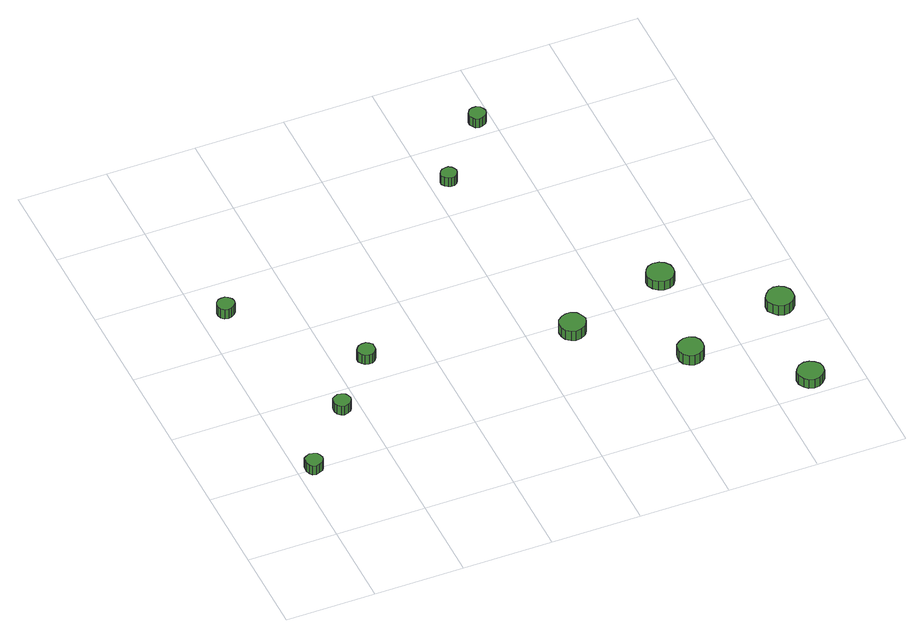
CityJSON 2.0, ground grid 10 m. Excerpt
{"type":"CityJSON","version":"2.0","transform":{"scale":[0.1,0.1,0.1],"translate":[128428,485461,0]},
"CityObjects":{
"tree1":{"type":"SolitaryVegetationObject","attributes":{"function":"something"},"geometry":[{"type":"MultiSurface","lod":"1","boundaries":[[[0,1,2,3,4,5,6,7,8,9,10,11,12,13,14]],[[15,16,17,18,19,20,21,22,23,24,25,26,27,28,29]],[[0,29,28,1]],[[1,28,27,2]],[[2,27,26,3]],[[3,26,25,4]],[[4,25,24,5]],[[5,24,23,6]],[[6,23,22,7]],[[7,22,21,8]],[[8,21,20,9]],[[9,20,19,10]],[[10,19,18,11]],[[11,18,17,12]],[[12,17,16,13]],[[13,16,15,14]],[[14,15,29,0]]]}]},
"tree2":{"type":"SolitaryVegetationObject","attributes":{"function":"something"},"geometry":[{"type":"MultiSurface","lod":"1","boundaries":[[[30,31,32,33,34,35,36,37,38,39,40,41,42,43,44]],[[45,46,47,48,49,50,51,52,53,54,55,56,57,58,59]],[[30,59,58,31]],[[31,58,57,32]],[[32,57,56,33]],[[33,56,55,34]],[[34,55,54,35]],[[35,54,53,36]],[[36,53,52,37]],[[37,52,51,38]],[[38,51,50,39]],[[39,50,49,40]],[[40,49,48,41]],[[41,48,47,42]],[[42,47,46,43]],[[43,46,45,44]],[[44,45,59,30]]]}]},
"tree3":{"type":"SolitaryVegetationObject","attributes":{"function":"something"},"geometry":[{"type":"MultiSurface","lod":"1","boundaries":[[[60,61,62,63,64,65,66,67,68,69,70,71,72,73,74]],[[75,76,77,78,79,80,81,82,83,84,85,86,87,88,89]],[[60,89,88,61]],[[61,88,87,62]],[[62,87,86,63]],[[63,86,85,64]],[[64,85,84,65]],[[65,84,83,66]],[[66,83,82,67]],[[67,82,81,68]],[[68,81,80,69]],[[69,80,79,70]],[[70,79,78,71]],[[71,78,77,72]],[[72,77,76,73]],[[73,76,75,74]],[[74,75,89,60]]]}]},
"tree4":{"type":"SolitaryVegetationObject","attributes":{"function":"something"},"geometry":[{"type":"MultiSurface","lod":"1","boundaries":[[[90,91,92,93,94,95,96,97,98,99,100,101,102,103,104]],[[105,106,107,108,109,110,111,112,113,114,115,116,117,118,119]],[[90,119,118,91]],[[91,118,117,92]],[[92,117,116,93]],[[93,116,115,94]],[[94,115,114,95]],[[95,114,113,96]],[[96,113,112,97]],[[97,112,111,98]],[[98,111,110,99]],[[99,110,109,100]],[[100,109,108,101]],[[101,108,107,102]],[[102,107,106,103]],[[103,106,105,104]],[[104,105,119,90]]]}]},
"tree5":{"type":"SolitaryVegetationObject","attributes":{"function":"something"},"geometry":[{"type":"MultiSurface","lod":"1","boundaries":[[[120,121,122,123,124,125,126,127,128,129,130,131,132,133,134]],[[135,136,137,138,139,140,141,142,143,144,145,146,147,148,149]],[[120,149,148,121]],[[121,148,147,122]],[[122,147,146,123]],[[123,146,145,124]],[[124,145,144,125]],[[125,144,143,126]],[[126,143,142,127]],[[127,142,141,128]],[[128,141,140,129]],[[129,140,139,130]],[[130,139,138,131]],[[131,138,137,132]],[[132,137,136,133]],[[133,136,135,134]],[[134,135,149,120]]]}]},
"tree6":{"type":"SolitaryVegetationObject","attributes":{"function":"something"},"geometry":[{"type":"MultiSurface","lod":"1","boundaries":[[[150,151,152,153,154,155,156,157,158,159,160,161,162,163,164]],[[165,166,167,168,169,170,171,172,173,174,175,176,177,178,179]],[[150,179,178,151]],[[151,178,177,152]],[[152,177,176,153]],[[153,176,175,154]],[[154,175,174,155]],[[155,174,173,156]],[[156,173,172,157]],[[157,172,171,158]],[[158,171,170,159]],[[159,170,169,160]],[[160,169,168,161]],[[161,168,167,162]],[[162,167,166,163]],[[163,166,165,164]],[[164,165,179,150]]]}]},
"tree7":{"type":"SolitaryVegetationObject","attributes":{"function":"something"},"geometry":[{"type":"MultiSurface","lod":"1","boundaries":[[[180,181,182,183,184,185,186,187,188,189,190,191,192,193,194]],[[195,196,197,198,199,200,201,202,203,204,205,206,207,208,209]],[[180,209,208,181]],[[181,208,207,182]],[[182,207,206,183]],[[183,206,205,184]],[[184,205,204,185]],[[185,204,203,186]],[[186,203,202,187]],[[187,202,201,188]],[[188,201,200,189]],[[189,200,199,190]],[[190,199,198,191]],[[191,198,197,192]],[[192,197,196,193]],[[193,196,195,194]],[[194,195,209,180]]]}]},
"tree8":{"type":"SolitaryVegetationObject","attributes":{"function":"something"},"geometry":[{"type":"MultiSurface","lod":"1","boundaries":[[[210,211,212,213,214,215,216,217,218,219,220,221,222,223,224]],[[225,226,227,228,229,230,231,232,233,234,235,236,237,238,239]],[[210,239,238,211]],[[211,238,237,212]],[[212,237,236,213]],[[213,236,235,214]],[[214,235,234,215]],[[215,234,233,216]],[[216,233,232,217]],[[217,232,231,218]],[[218,231,230,219]],[[219,230,229,220]],[[220,229,228,221]],[[221,228,227,222]],[[222,227,226,223]],[[223,226,225,224]],[[224,225,239,210]]]}]},
"tree9":{"type":"SolitaryVegetationObject","attributes":{"function":"something"},"geometry":[{"type":"MultiSurface","lod":"1","boundaries":[[[240,241,242,243,244,245,246,247,248,249,250,251,252,253,254]],[[255,256,257,258,259,260,261,262,263,264,265,266,267,268,269]],[[240,269,268,241]],[[241,268,267,242]],[[242,267,266,243]],[[243,266,265,244]],[[244,265,264,245]],[[245,264,263,246]],[[246,263,262,247]],[[247,262,261,248]],[[248,261,260,249]],[[249,260,259,250]],[[250,259,258,251]],[[251,258,257,252]],[[252,257,256,253]],[[253,256,255,254]],[[254,255,269,240]]]}]},
"tree10":{"type":"SolitaryVegetationObject","attributes":{"function":"something"},"geometry":[{"type":"MultiSurface","lod":"1","boundaries":[[[270,271,272,273,274,275,276,277,278,279,280,281,282,283,284]],[[285,286,287,288,289,290,291,292,293,294,295,296,297,298,299]],[[270,299,298,271]],[[271,298,297,272]],[[272,297,296,273]],[[273,296,295,274]],[[274,295,294,275]],[[275,294,293,276]],[[276,293,292,277]],[[277,292,291,278]],[[278,291,290,279]],[[279,290,289,280]],[[280,289,288,281]],[[281,288,287,282]],[[282,287,286,283]],[[283,286,285,284]],[[284,285,299,270]]]}]},
"tree11":{"type":"SolitaryVegetationObject","attributes":{"function":"something"},"geometry":[{"type":"MultiSurface","lod":"1","boundaries":[[[300,301,302,303,304,305,306,307,308,309,310,311,312,313,314]],[[315,316,317,318,319,320,321,322,323,324,325,326,327,328,329]],[[300,329,328,301]],[[301,328,327,302]],[[302,327,326,303]],[[303,326,325,304]],[[304,325,324,305]],[[305,324,323,306]],[[306,323,322,307]],[[307,322,321,308]],[[308,321,320,309]],[[309,320,319,310]],[[310,319,318,311]],[[311,318,317,312]],[[312,317,316,313]],[[313,316,315,314]],[[314,315,329,300]]]}]}
},
"vertices":[
[28,101,18],[27,105,18],[25,108,18],[21,110,18],[17,111,18],[13,109,18],[10,107,18],[9,103,18],[9,99,18],[10,95,18],[13,92,18],[17,91,18],[21,92,18],[25,94,18],[27,97,18],[27,97,6],[25,94,6],[21,92,6],[17,91,6],[13,92,6],[10,95,6],[9,99,6],[9,103,6],[10,107,6],[13,109,6],[17,111,6],[21,110,6],[25,108,6],[27,105,6],[28,101,6],
[91,173,18],[90,177,18],[88,180,18],[84,182,18],[80,183,18],[76,181,18],[73,179,18],[72,175,18],[72,171,18],[73,167,18],[76,164,18],[80,163,18],[84,164,18],[88,166,18],[90,169,18],[90,169,6],[88,166,6],[84,164,6],[80,163,6],[76,164,6],[73,167,6],[72,171,6],[72,175,6],[73,179,6],[76,181,6],[80,183,6],[84,182,6],[88,180,6],[90,177,6],[91,173,6],
[39,357,18],[38,361,18],[35,364,18],[32,366,18],[28,366,18],[24,365,18],[21,362,18],[20,359,18],[20,355,18],[21,351,18],[24,348,18],[28,347,18],[32,348,18],[35,350,18],[38,353,18],[38,353,5],[35,350,5],[32,348,5],[28,347,5],[24,348,5],[21,351,5],[20,355,5],[20,359,5],[21,362,5],[24,365,5],[28,366,5],[32,366,5],[35,364,5],[38,361,5],[39,357,5],
[144,234,19],[144,238,19],[141,241,19],[138,243,19],[134,243,19],[130,242,19],[127,239,19],[125,236,19],[125,232,19],[127,228,19],[130,225,19],[134,224,19],[138,224,19],[141,226,19],[144,230,19],[144,230,6],[141,226,6],[138,224,6],[134,224,6],[130,225,6],[127,228,6],[125,232,6],[125,236,6],[127,239,6],[130,242,6],[134,243,6],[138,243,6],[141,241,6],[144,238,6],[144,234,6],
[362,186,20],[360,192,20],[357,197,20],[351,200,20],[345,200,20],[340,198,20],[335,194,20],[333,189,20],[333,183,20],[335,177,20],[340,173,20],[345,171,20],[351,172,20],[357,175,20],[360,180,20],[360,180,7],[357,175,7],[351,172,7],[345,171,7],[340,173,7],[335,177,7],[333,183,7],[333,189,7],[335,194,7],[340,198,7],[345,200,7],[351,200,7],[357,197,7],[360,192,7],[362,186,7],
[330,449,18],[329,452,18],[327,455,18],[324,457,18],[320,457,18],[317,456,18],[314,454,18],[312,450,18],[312,447,18],[314,443,18],[317,441,18],[320,440,18],[324,440,18],[327,442,18],[329,445,18],[329,445,6],[327,442,6],[324,440,6],[320,440,6],[317,441,6],[314,443,6],[312,447,6],[312,450,6],[314,454,6],[317,456,6],[320,457,6],[324,457,6],[327,455,6],[329,452,6],[330,449,6],
[458,101,22],[457,107,22],[454,112,22],[448,115,22],[442,115,22],[437,113,22],[432,109,22],[430,104,22],[430,98,22],[432,92,22],[437,88,22],[442,86,22],[448,87,22],[454,90,22],[457,95,22],[457,95,9],[454,90,9],[448,87,9],[442,86,9],[437,88,9],[432,92,9],[430,98,9],[430,104,9],[432,109,9],[437,113,9],[442,115,9],[448,115,9],[454,112,9],[457,107,9],[458,101,9],
[476,220,20],[475,226,20],[471,231,20],[466,234,20],[459,235,20],[453,233,20],[449,229,20],[446,223,20],[446,217,20],[449,211,20],[453,207,20],[459,205,20],[466,205,20],[471,208,20],[475,214,20],[475,214,8],[471,208,8],[466,205,8],[459,205,8],[453,207,8],[449,211,8],[446,217,8],[446,223,8],[449,229,8],[453,233,8],[459,235,8],[466,234,8],[471,231,8],[475,226,8],[476,220,8],
[394,521,18],[393,524,18],[391,528,18],[387,530,18],[383,530,18],[379,529,18],[377,526,18],[375,523,18],[375,519,18],[377,515,18],[379,512,18],[383,511,18],[387,512,18],[391,514,18],[393,517,18],[393,517,6],[391,514,6],[387,512,6],[383,511,6],[379,512,6],[377,515,6],[375,519,6],[375,523,6],[377,526,6],[379,529,6],[383,530,6],[387,530,6],[391,528,6],[393,524,6],[394,521,6],
[557,16,24],[556,22,24],[552,26,24],[547,29,24],[541,30,24],[535,28,24],[531,24,24],[528,19,24],[528,13,24],[531,7,24],[535,3,24],[541,1,24],[547,2,24],[552,5,24],[556,10,24],[556,10,12],[552,5,12],[547,2,12],[541,1,12],[535,3,12],[531,7,12],[528,13,12],[528,19,12],[531,24,12],[535,28,12],[541,30,12],[547,29,12],[552,26,12],[556,22,12],[557,16,12],
[574,134,23],[573,140,23],[569,145,23],[564,148,23],[558,149,23],[552,147,23],[547,142,23],[544,137,23],[544,130,23],[547,125,23],[552,120,23],[558,118,23],[564,119,23],[569,122,23],[573,127,23],[573,127,10],[569,122,10],[564,119,10],[558,118,10],[552,120,10],[547,125,10],[544,130,10],[544,137,10],[547,142,10],[552,147,10],[558,149,10],[564,148,10],[569,145,10],[573,140,10],[574,134,10]
]}
